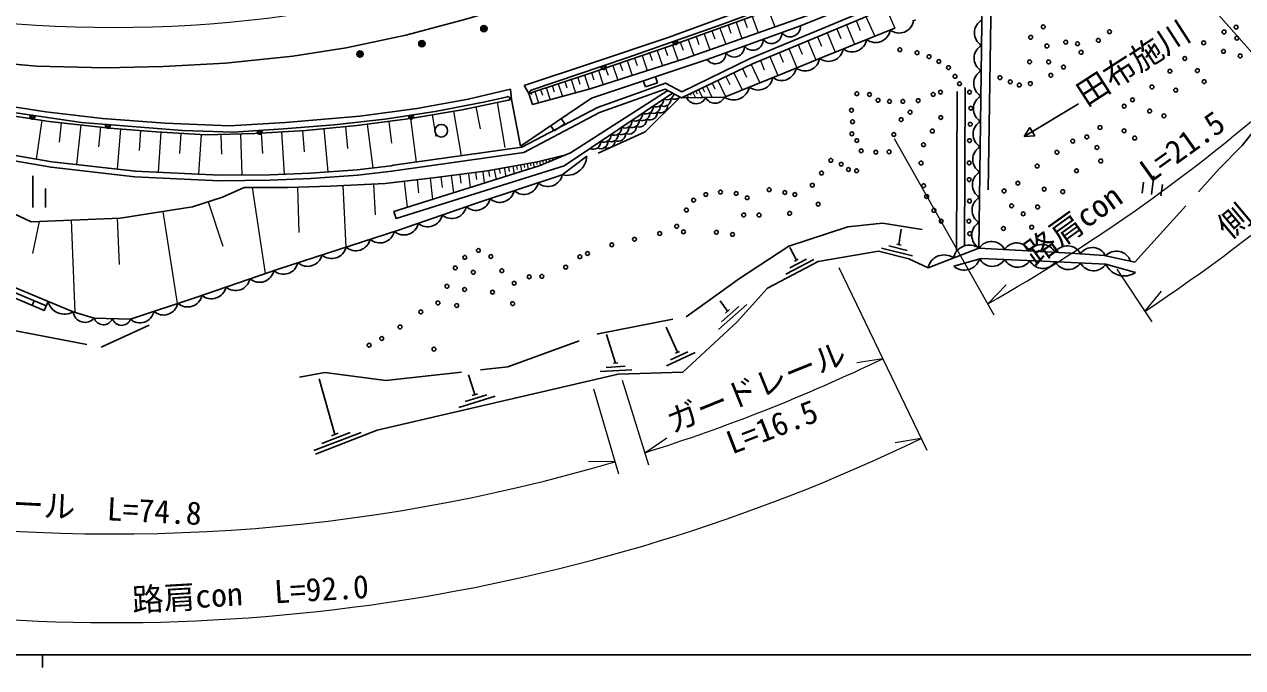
# Model space of a CAD drawing. Units: millimetres at full size, sheet at 1:1000; details may follow other scales. Extents: x 40000 to 680000, y 20000 to 380000.
# Drawn here: x 266579 to 362761, y 204000 to 254796 of the extents above; entities that cross this region are included whole.
import ezdxf
from ezdxf.enums import TextEntityAlignment as Align

# ---------------------------------------------------------------- set-up
doc = ezdxf.new("R2010")
doc.units = ezdxf.units.MM
doc.header["$LTSCALE"] = 1000
doc.linetypes.add('DASHED', pattern=[7.5, 6, -1.5])
for name, color, linetype, lineweight in [('M-BGD', 7, 'Continuous', 25), ('M-BMK', 2, 'Continuous', 13), ('M-STR-HTXT', 7, 'Continuous', 13), ('M-STR-STRC', 7, 'Continuous', 25), ('M-TTL-BAND', 7, 'Continuous', 25)]:
    doc.layers.add(name, color=color, linetype=linetype, lineweight=lineweight)
doc.layers.add('M-BMK-HTXT', color=7, linetype='Continuous')
doc.styles.add('ＭＳ ゴシック', font='')
doc.styles.get('ＭＳ ゴシック').set_extended_font_data('MS Gothic')

msp = doc.modelspace()

# ---------------------------------------------------------------- linework, layer by layer
at = {"layer": 'M-BGD'}
for p, q in [((341934, 237136), (342187, 256863)), ((342911, 256964), (342680, 241724)), ((320477, 252030), (327846, 254687)), ((326527, 250944), (329739, 252270)), ((315446, 250343), (315605, 249868)), ((315605, 249868), (316553, 250186)), ((316553, 250186), (316394, 250660)), ((304966, 249673), (305045, 248866)), ((306049, 249963), (306401, 249348)), ((306401, 249348), (306690, 248468)), ((340234, 249503), (340175, 236873)), ((340856, 249812), (340797, 237306)), ((305045, 248866), (305742, 245168)), ((349790, 248530), (345519, 245931)), ((309247, 246937), (308967, 247351)), ((308139, 246790), (308419, 246376)), ((308419, 246376), (309247, 246937)), ((345519, 245931), (345964, 246641)), ((345964, 246641), (346354, 246000)), ((346354, 246000), (345519, 245931)), ((267254, 242834), (267254, 240334)), ((355563, 241355), (355760, 242842)), ((268254, 241834), (268254, 240334)), ((354819, 241454), (354938, 242346)), ((356306, 241256), (356425, 242148)), ((335620, 237408), (335802, 238625)), ((327528, 236183), (327013, 237163)), ((334261, 237134), (336684, 236518)), ((334820, 237302), (336273, 236932)), ((335451, 237451), (335790, 237364)), ((326701, 235070), (328914, 236234)), ((327004, 235568), (328332, 236267)), ((327373, 236102), (327683, 236265)), ((264581, 234131), (268290, 232561)), ((267343, 232961), (267190, 232599)), ((322100, 232139), (321525, 232957)), ((321372, 230696), (323622, 232681)), ((321624, 231318), (322973, 232509)), ((321943, 232000), (322258, 232278)), ((318151, 228901), (317239, 230898)), ((313253, 228049), (312545, 230301)), ((317595, 228315), (318958, 228941)), ((317992, 228828), (318310, 228974)), ((313079, 228039), (313428, 228059)), ((317266, 227834), (319538, 228877)), ((302140, 225565), (301644, 227130)), ((312040, 227378), (314536, 227523)), ((312522, 227706), (314019, 227793)), ((291085, 222416), (289858, 226810)), ((300884, 224548), (303750, 225434)), ((301369, 225012), (303089, 225544)), ((301940, 225502), (302341, 225627)), ((289435, 221137), (293167, 222576)), ((290073, 221704), (292313, 222568)), ((290824, 222315), (291346, 222517))]:
    msp.add_line(p, q, dxfattribs=at)
at = {"layer": 'M-BGD', "linetype": 'DASHED'}
for p, q in [((329739, 252270), (336931, 255147)), ((318575, 227326), (322850, 231305))]:
    msp.add_line(p, q, dxfattribs=at)
at = {"layer": 'M-BGD'}
for points in [[(354772, 266899), (351740, 265380), (348788, 264277), (343918, 263043), (338975, 261765), (332757, 259479), (324299, 256279), (317405, 253771), (311363, 251730), (306049, 249963)], [(355525, 266435), (352123, 264700), (348951, 263524), (342885, 262033), (339414, 261197), (334472, 259380), (328860, 257222), (323431, 255196), (317443, 253048), (311201, 250916), (306401, 249348)], [(306690, 248468), (311237, 249693), (318757, 252105), (329214, 255793), (339201, 259811), (348510, 262796)], [(327846, 254687), (336775, 258274), (339956, 259562)], [(304966, 249673), (301623, 248885), (297566, 248140), (293075, 247552), (287206, 247041), (282780, 246770), (277694, 246987), (272756, 247363), (268280, 247882), (263164, 248668), (259226, 249498), (252759, 251358), (245710, 253559), (239402, 255623), (231929, 258401)], [(295713, 243673), (305864, 245100), (311820, 248233), (317196, 250164), (318474, 249476), (323888, 252089), (332571, 255701), (334874, 256731)], [(295775, 243237), (306001, 244675), (311998, 247830), (317160, 249684), (318463, 248983), (324069, 251688), (332745, 255297), (335053, 256329)], [(305045, 248866), (301148, 248055), (297071, 247351), (292827, 246797), (288778, 246425), (284786, 246169), (280899, 246064), (276978, 246317), (273304, 246608), (268545, 247138), (264761, 247698), (261468, 248260), (256552, 249471), (251852, 250875), (244201, 253303), (240096, 254714)], [(305742, 245168), (311363, 248973), (320477, 252030)], [(241129, 251214), (249089, 248330), (255512, 246382), (262407, 244591), (268693, 243513), (275312, 242755)], [(241139, 251678), (249228, 248748), (255631, 246806), (262500, 245022), (268756, 243948), (275362, 243192)], [(279852, 240383), (274138, 239492), (267109, 239195), (261513, 241841), (252654, 245611), (247401, 247889), (243569, 249451), (240346, 250601)], [(326527, 250944), (321848, 249057), (318463, 248983)], [(317381, 249565), (309708, 244659), (307235, 243612), (295753, 240025), (295927, 239467), (309202, 243614), (317751, 249366)], [(318354, 249041), (315590, 246302), (311880, 244622)], [(310976, 244393), (309049, 242905), (302271, 240669), (296120, 238553), (286689, 235497), (280112, 233236), (274965, 231514), (272094, 231602), (270426, 232094), (264752, 234476), (261183, 236784), (259537, 238457)], [(309340, 244504), (307083, 243946), (303115, 243221), (299066, 242699), (295073, 242234), (290709, 242006), (287378, 241906), (283943, 241919), (282230, 241163), (279852, 240383)], [(295713, 243673), (295528, 243625), (292853, 243319), (289141, 243033), (285970, 242923), (282019, 242895), (275296, 243208)], [(275312, 242755), (281973, 242428), (285994, 242481), (289200, 242623), (292894, 242881), (295585, 243211), (295775, 243237)], [(322850, 231305), (325243, 233964), (329251, 236072), (334023, 236885), (336404, 236280), (337927, 235583), (341934, 237136), (349201, 236724), (351835, 236537), (354248, 236027)], [(339951, 235690), (342127, 236319), (347576, 236069), (351965, 235867), (354312, 235203)], [(268449, 232924), (268131, 232198), (264410, 233786), (264752, 234476)], [(289572, 220868), (294443, 222746), (313455, 227186), (318575, 227326)]]:
    msp.add_lwpolyline(points, dxfattribs=at)
at = {"layer": 'M-BGD', "linetype": 'DASHED'}
for points in [[(354248, 236027), (360913, 243375), (362731, 245241), (365593, 248836)], [(288311, 226934), (290302, 227311), (295127, 226670), (304754, 227747), (311878, 230360), (318821, 231709), (323031, 234724), (326945, 237275), (331588, 238800), (334339, 239093), (337458, 238607)], [(256434, 235813), (258269, 234054), (260428, 233408), (262225, 232797), (265616, 230638), (272645, 229297), (276426, 231052)]]:
    msp.add_lwpolyline(points, dxfattribs=at)
at = {"layer": 'M-BGD'}
for centre, radius in [((346028, 253772), 150), ((347025, 254597), 150), ((352250, 254216), 150), ((361292, 254194), 150), ((362241, 254580), 150), ((347310, 253087), 150), ((348795, 253389), 150), ((349722, 253266), 150), ((351373, 253532), 150), ((359684, 253340), 150), ((362309, 253702), 150), ((335692, 252796), 150), ((337058, 252557), 150), ((338006, 252248), 150), ((338774, 251863), 150), ((350003, 252586), 150), ((358192, 252099), 150), ((361245, 252663), 150), ((362564, 252302), 150), ((339543, 251380), 150), ((345943, 251839), 150), ((347443, 251826), 150), ((348619, 251426), 150), ((357020, 251102), 150), ((359189, 251141), 150), ((340058, 250690), 150), ((340404, 250108), 150), ((343604, 250592), 150), ((344417, 250256), 150), ((345127, 250004), 150), ((346000, 250116), 150), ((347617, 250773), 150), ((359729, 250272), 150), ((332306, 249322), 150), ((333301, 249260), 150), ((338330, 249269), 150), ((338904, 249446), 150), ((341203, 249446), 150), ((355601, 249853), 150), ((357476, 249603), 150), ((331878, 248009), 150), ((333975, 248803), 150), ((334880, 248711), 150), ((335940, 248711), 150), ((337149, 248776), 150), ((341302, 248175), 150), ((353405, 248337), 150), ((354069, 248832), 150), ((331956, 247110), 150), ((335805, 247275), 150), ((336504, 247860), 150), ((338928, 247445), 150), ((355418, 247952), 150), ((356550, 247574), 150), ((299496, 246392), 500), ((331913, 246151), 150), ((335224, 246096), 150), ((338263, 246374), 150), ((341261, 246908), 150), ((351500, 246652), 150), ((353401, 246384), 150), ((332308, 245619), 150), ((337567, 245293), 150), ((341202, 245616), 150), ((349345, 245567), 150), ((350458, 245903), 150), ((354237, 245818), 150), ((332639, 244812), 150), ((333797, 244705), 150), ((334846, 244735), 150), ((348104, 244693), 150), ((351258, 245071), 150), ((330251, 244057), 150), ((331071, 243750), 150), ((331638, 243336), 150), ((332288, 243236), 150), ((337374, 243846), 150), ((341166, 243854), 150), ((346535, 243607), 150), ((349647, 243236), 150), ((351558, 244006), 150), ((329510, 243055), 150), ((341175, 242538), 150), ((345015, 242252), 150), ((320378, 241355), 150), ((321535, 241554), 150), ((322777, 241445), 150), ((325379, 241738), 150), ((326620, 241516), 150), ((327404, 241356), 150), ((328789, 242092), 150), ((337574, 242052), 150), ((343923, 241643), 150), ((347089, 241780), 150), ((348558, 241585), 150), ((319416, 240918), 150), ((323649, 241103), 150), ((329253, 240602), 150), ((337815, 241200), 150), ((341191, 240848), 150), ((344521, 240467), 150), ((346574, 240379), 150), ((318846, 240133), 150), ((323370, 239743), 150), ((324583, 239737), 150), ((326995, 239871), 150), ((338390, 240106), 150), ((345434, 239833), 150), ((318082, 238851), 150), ((318617, 238413), 150), ((338956, 239253), 150), ((341149, 239256), 150), ((343870, 238675), 150), ((346105, 238776), 150), ((314750, 237824), 150), ((316736, 238282), 150), ((321211, 238378), 150), ((322488, 238208), 150), ((341216, 238272), 150), ((302423, 236945), 150), ((303404, 236462), 150), ((311041, 236706), 150), ((312954, 237386), 150), ((300601, 235564), 150), ((301348, 236397), 150), ((309315, 235623), 150), ((310428, 236449), 150), ((302024, 235220), 150), ((304272, 235344), 150), ((306430, 234862), 150), ((307438, 234897), 150), ((299942, 234113), 150), ((301335, 233857), 150), ((303538, 233649), 150), ((305244, 234354), 150), ((299230, 232794), 150), ((305129, 232746), 150), ((297878, 232085), 150), ((300714, 232597), 150), ((296238, 230903), 150), ((294789, 229995), 150), ((293794, 229461), 150), ((298914, 229150), 150)]:
    msp.add_circle(centre, radius, dxfattribs=at)
for centre, radius, start, end in [((335641, 255266), 1160, 232.28963, 351.31925), ((342740, 254127), 1160, 119.75052, 238.78015), ((325564, 254089), 811, 214.9359, 4.72727), ((327038, 254621), 811, 214.9359, 4.72727), ((333784, 254523), 1160, 232.28963, 351.31925), ((322616, 253026), 811, 214.9359, 4.72727), ((324090, 253557), 811, 214.9359, 4.72727), ((331927, 253780), 1160, 232.28963, 351.31925), ((342715, 252127), 1160, 119.75052, 238.78015), ((321142, 252494), 811, 214.9359, 4.72727), ((328216, 252278), 1160, 232.91388, 351.94351), ((330072, 253033), 1158, 232.3518, 351.5102), ((326367, 251520), 1161, 232.72151, 351.70806), ((342689, 250127), 1160, 119.75052, 238.78015), ((324516, 250768), 1160, 232.45388, 351.4835), ((317302, 249418), 580, 244.41669, 348.47571), ((322570, 250094), 1264, 235.1663, 348.77108), ((342663, 248127), 1160, 119.75052, 238.78015), ((315642, 248301), 580, 244.41669, 3.44632), ((316217, 248343), 580, 244.41669, 3.44632), ((316472, 248859), 580, 244.41669, 3.44632), ((316791, 248385), 580, 244.41669, 3.44632), ((317046, 248901), 580, 244.41669, 3.44632), ((317876, 249460), 580, 244.41669, 317.57932), ((319620, 249337), 810, 205.23276, 337.2819), ((321100, 249370), 810, 205.23276, 337.2819), ((313983, 247185), 580, 244.41669, 3.44632), ((314557, 247227), 580, 244.41669, 3.44632), ((314812, 247743), 580, 244.41669, 3.44632), ((315132, 247269), 580, 244.41669, 3.44632), ((315387, 247785), 580, 244.41669, 3.44632), ((315961, 247827), 580, 244.41669, 3.44632), ((313153, 246627), 580, 244.41669, 3.44632), ((313727, 246669), 580, 244.41669, 3.44632), ((314302, 246710), 580, 244.41669, 3.44632), ((342638, 246127), 1160, 119.75052, 238.78015), ((311494, 245510), 580, 244.41669, 3.44632), ((312068, 245552), 580, 244.41669, 3.44632), ((312323, 246068), 580, 244.41669, 3.44632), ((312623, 245623), 599, 247.2943, 0.56871), ((312898, 246110), 580, 244.41669, 3.44632), ((313472, 246152), 580, 244.41669, 3.44632), ((309395, 244448), 1582, 257.36871, 358.00613), ((342612, 244128), 1160, 119.75052, 238.78015), ((307915, 243151), 1160, 228.74291, 347.77253), ((342586, 242128), 1160, 119.75052, 238.78015), ((304116, 241897), 1160, 228.74291, 347.77253), ((306016, 242524), 1160, 228.74291, 347.77253), ((302221, 241260), 1155, 228.8949, 348.24202), ((342561, 240128), 1160, 119.75052, 238.78015), ((298433, 239971), 1160, 229.46664, 348.49626), ((300324, 240622), 1160, 229.46664, 348.49626), ((296540, 239327), 1164, 229.37131, 348.22671), ((342536, 238145), 1160, 121.63065, 240.66027), ((292747, 238079), 1160, 228.43817, 347.46779), ((294649, 238695), 1160, 228.43817, 347.46779), ((342933, 236489), 1160, 27.24338, 146.273), ((290844, 237462), 1160, 228.43817, 347.46779), ((341193, 236073), 1295, 55.13995, 167.21949), ((344929, 236376), 1160, 27.24338, 146.273), ((346926, 236263), 1160, 27.24338, 146.273), ((348923, 236150), 1160, 27.24338, 146.273), ((350899, 236018), 1154, 25.52084, 144.90983), ((352797, 235732), 1160, 18.55368, 137.58331), ((287041, 236222), 1156, 228.54797, 347.80605), ((288942, 236846), 1160, 228.43817, 347.46779), ((339190, 235297), 1295, 55.13995, 167.21949), ((340778, 236668), 1281, 229.76064, 342.50095), ((343001, 236825), 1138, 208.44648, 328.75952), ((345000, 236777), 1160, 207.85788, 326.8875), ((346998, 236685), 1160, 207.84223, 326.87185), ((348996, 236593), 1160, 207.84223, 326.87185), ((350994, 236501), 1160, 207.84223, 326.87185), ((353415, 236511), 1586, 203.97598, 304.45893), ((283247, 234936), 1160, 229.46048, 348.4901), ((285139, 235587), 1160, 229.46048, 348.4901), ((281356, 234286), 1160, 229.46048, 348.4901), ((269747, 233245), 1337, 193.9, 300.54724), ((277560, 233003), 1160, 228.98604, 348.01566), ((279457, 233651), 1171, 229.40366, 347.84234), ((271366, 232207), 947, 186.91517, 320.25816), ((275713, 232324), 1103, 227.30209, 349.6996), ((272820, 231834), 762, 197.7207, 338.73794), ((274255, 231790), 762, 197.7207, 338.73794)]:
    msp.add_arc(centre, radius, start, end, dxfattribs=at)
at = {"layer": 'M-BMK'}
msp.add_arc((273661, 354554), 100000, 261.16287, 317.00339, dxfattribs=at)
at = {"layer": 'M-STR-HTXT'}
for p, q in [((356285, 260755), (366861, 248749)), ((325330, 255905), (325818, 254595)), ((334586, 256120), (335312, 254497)), ((322769, 254959), (323227, 253682)), ((323408, 255188), (323637, 254549)), ((324043, 255425), (324523, 254139)), ((332253, 255092), (332575, 254317)), ((333025, 255422), (333723, 253861)), ((320236, 254050), (320689, 252787)), ((320867, 254277), (321094, 253645)), ((321499, 254503), (321955, 253233)), ((322134, 254731), (322362, 254096)), ((329949, 254134), (330585, 252604)), ((330713, 254452), (331031, 253687)), ((331478, 254770), (332123, 253220)), ((317746, 253157), (318188, 251923)), ((318362, 253378), (318584, 252761)), ((318979, 253599), (319430, 252343)), ((319607, 253825), (319833, 253196)), ((327683, 253191), (327996, 252437)), ((328437, 253505), (329066, 251992)), ((329193, 253819), (329507, 253063)), ((314760, 252132), (314960, 251548)), ((315344, 252331), (315751, 251141)), ((315940, 252535), (316143, 251939)), ((316535, 252738), (316949, 251525)), ((317141, 252945), (317348, 252339)), ((325429, 252253), (326053, 250753)), ((326179, 252565), (326491, 251815)), ((326929, 252877), (327556, 251369)), ((311903, 251156), (312288, 250030)), ((312466, 251348), (312658, 250785)), ((313029, 251541), (313421, 250394)), ((313602, 251736), (313798, 251163)), ((314176, 251932), (314575, 250764)), ((323274, 251304), (323601, 250627)), ((323951, 251631), (324648, 250187)), ((324688, 251945), (324996, 251205)), ((308735, 250111), (309063, 249107)), ((309237, 250275), (309401, 249773)), ((309738, 250438), (310084, 249382)), ((310266, 250611), (310439, 250083)), ((310795, 250784), (311158, 249672)), ((311350, 250967), (311539, 250414)), ((320878, 250148), (321094, 249700)), ((321326, 250364), (321939, 249094)), ((321961, 250671), (322268, 250035)), ((322596, 250977), (323250, 249623)), ((306877, 249503), (307173, 248598)), ((307329, 249651), (307477, 249199)), ((307782, 249799), (308094, 248846)), ((308259, 249955), (308414, 249478)), ((318914, 249200), (319013, 248995)), ((319139, 249309), (319188, 249206)), ((319364, 249417), (319562, 249007)), ((319589, 249526), (319688, 249321)), ((319814, 249635), (320111, 249019)), ((320122, 249783), (320271, 249475)), ((320430, 249932), (320862, 249035)), ((302214, 248277), (302577, 246533)), ((303909, 248630), (304522, 245060)), ((267959, 247224), (267505, 244163)), ((297063, 247350), (297509, 243926)), ((298764, 247643), (299058, 245942)), ((300466, 247938), (301073, 244427)), ((269494, 247032), (269323, 245494)), ((271032, 246861), (270683, 243728)), ((272598, 246686), (272424, 245120)), ((274167, 246539), (273915, 243358)), ((275758, 246413), (275632, 244823)), ((277349, 246293), (277144, 243113)), ((286879, 246303), (287093, 242962)), ((288550, 246410), (288657, 244740)), ((290217, 246557), (290532, 243140)), ((291926, 246715), (292083, 245006)), ((293631, 246902), (294079, 243471)), ((295347, 247126), (295571, 245410)), ((278939, 246190), (278837, 244601)), ((280529, 246088), (280328, 242971)), ((282090, 246097), (282132, 244535)), ((283651, 246139), (283738, 242907)), ((285266, 246200), (285369, 244587)), ((335245, 245777), (343127, 231854)), ((308707, 244347), (308732, 244246)), ((308950, 244407), (308962, 244357)), ((304071, 243396), (304142, 243007)), ((304460, 243467), (304585, 242784)), ((304802, 243530), (304864, 243188)), ((305144, 243592), (305253, 242993)), ((305443, 243647), (305498, 243347)), ((305743, 243702), (305839, 243176)), ((306006, 243750), (306054, 243487)), ((306269, 243798), (306353, 243336)), ((306515, 243843), (306557, 243612)), ((306761, 243888), (306834, 243486)), ((307007, 243933), (307044, 243732)), ((307251, 243988), (307333, 243653)), ((307493, 244048), (307535, 243880)), ((307736, 244108), (307799, 243851)), ((307979, 244168), (308010, 244039)), ((308221, 244228), (308266, 244048)), ((308464, 244287), (308486, 244198)), ((296556, 242407), (296796, 240351)), ((297584, 242526), (297704, 241498)), ((298613, 242646), (298807, 240979)), ((299446, 242748), (299553, 241915)), ((300278, 242855), (300454, 241493)), ((300959, 242943), (301047, 242262)), ((301640, 243031), (301785, 241909)), ((302201, 243103), (302273, 242542)), ((302762, 243176), (302881, 242252)), ((303223, 243241), (303307, 242783)), ((303681, 243325), (303824, 242546)), ((284553, 241916), (285587, 235118)), ((288134, 241929), (288242, 238349)), ((291713, 242059), (291966, 237207)), ((294139, 242185), (294265, 239760)), ((281091, 240789), (282239, 237292)), ((277504, 240017), (278637, 232742)), ((267747, 239222), (267216, 236690)), ((270264, 239328), (270571, 232051)), ((273903, 239482), (274056, 235843)), ((330886, 235603), (337822, 221185)), ((352818, 235461), (355585, 231297)), ((342635, 232724), (344079, 234232)), ((355032, 232130), (356365, 233737)), ((334353, 228394), (332291, 228068)), ((313766, 226697), (315862, 220018)), ((311510, 226011), (313488, 219296)), ((315562, 220972), (317291, 222143)), ((337388, 222086), (335326, 221760)), ((313205, 220255), (311117, 220266))]:
    msp.add_line(p, q, dxfattribs=at)
for radius, start, end in [(147000, 303.61048, 317.00339), (140000, 299.51627, 311.37566), (140000, 287.41535, 295.69111), (147000, 261.16287, 295.69111), (140000, 261.16287, 286.40709)]:
    msp.add_arc((273661, 354554), radius, start, end, dxfattribs=at)
at = {"layer": 'M-STR-STRC'}
for points in [[(306581, 249605), (314134, 252159), (321652, 254797), (325397, 256173), (332835, 259030), (336568, 260424), (340378, 261687), (344239, 262643), (348096, 263566), (351844, 264850), (355441, 266758)], [(230205, 260312), (233426, 259146), (237752, 257641), (242162, 256224), (246443, 255008), (251146, 253863), (254598, 253128), (258246, 252502), (262585, 251931), (267535, 251500), (272965, 251361), (277531, 251480), (282471, 251722), (287785, 252283), (291984, 252936), (296690, 253935), (301434, 255193), (305878, 256523), (308901, 257590), (311309, 258505)], [(232728, 257690), (238360, 255594), (245908, 252999), (253508, 250613), (257343, 249513), (263188, 248194), (271088, 247057), (279071, 246419), (283083, 246271), (287048, 246546), (291042, 246875), (295042, 247306), (299004, 247909), (302947, 248666), (304716, 249085)]]:
    msp.add_lwpolyline(points, dxfattribs=at)
for centre, radius in [((302857, 254458), 250), ((302857, 254458), 204), ((302857, 254458), 159), ((302857, 254458), 114), ((302857, 254458), 68.2), ((302857, 254458), 22.7), ((297960, 253274), 250), ((297960, 253274), 204), ((297960, 253274), 159), ((297960, 253274), 114), ((297960, 253274), 68.2), ((297960, 253274), 22.7), ((317971, 253386), 100), ((293072, 252452), 250), ((293072, 252452), 204), ((293072, 252452), 159), ((293072, 252452), 114), ((293072, 252452), 68.2), ((293072, 252452), 22.7), ((312301, 251421), 100), ((267210, 247501), 112), ((267210, 247501), 100), ((297106, 247506), 112), ((297106, 247506), 100), ((273171, 246778), 100), ((285161, 246303), 100)]:
    msp.add_circle(centre, radius, dxfattribs=at)
for centre, radius, start, end in [((317971, 253386), 188, 162.46015, 56.19994), ((317971, 253386), 150, 150.73967, 67.92042), ((317971, 253386), 112, 109.33007, 109.33001), ((312301, 251421), 188, 161.81842, 55.55821), ((312301, 251421), 150, 150.09793, 67.27869), ((312301, 251421), 112, 108.68834, 108.68828), ((306629, 249462), 150, 108.68831, 288.68831), ((304751, 248939), 150, 283.333, 103.333), ((267210, 247501), 188, 134.94153, 28.68132), ((267210, 247501), 150, 123.22105, 40.4018), ((297106, 247506), 188, 151.78658, 45.52637), ((297106, 247506), 150, 140.0661, 57.24685), ((273171, 246778), 188, 138.56376, 32.30355), ((273171, 246778), 150, 126.84328, 44.02403), ((273171, 246778), 112, 85.43368, 85.43362), ((285161, 246303), 188, 147.09838, 40.83817), ((285161, 246303), 150, 135.3779, 52.55865), ((285161, 246303), 112, 93.96831, 93.96824)]:
    msp.add_arc(centre, radius, start, end, dxfattribs=at)
at = {"layer": 'M-TTL-BAND'}
for p, q in [((40000, 205000), (579000, 205000)), ((268000, 205000), (268000, 204000))]:
    msp.add_line(p, q, dxfattribs=at)

# ---------------------------------------------------------------- texts
at = {"layer": 'M-BMK-HTXT', "style": 'ＭＳ ゴシック'}
msp.add_text('田布施川', height=1833, rotation=32.874, dxfattribs=at).set_placement((350707, 247808), align=Align.BOTTOM_LEFT)
at = {"layer": 'M-STR-HTXT', "style": 'ＭＳ ゴシック'}
for s, rotation, p in [('側\u3000溝\u3000L=24.0', 40.125, (368752, 242954)), ('路肩con\u3000L=21.5', 35.57, (354267, 240700)), ('ガードレール', 22.046, (324904, 224807)), ('ガードレール\u3000L=74.8', 357.064, (268029, 215349)), ('路肩con\u3000L=92.0', 3.351, (284506, 208415))]:
    msp.add_text(s, height=1833, rotation=rotation, dxfattribs=at).set_placement(p, align=Align.BOTTOM_CENTER)
msp.add_text('L=16.5', height=1833, rotation=21.122, dxfattribs=at).set_placement((325272, 223877), align=Align.TOP_CENTER)

doc.saveas('drawing.dxf')
